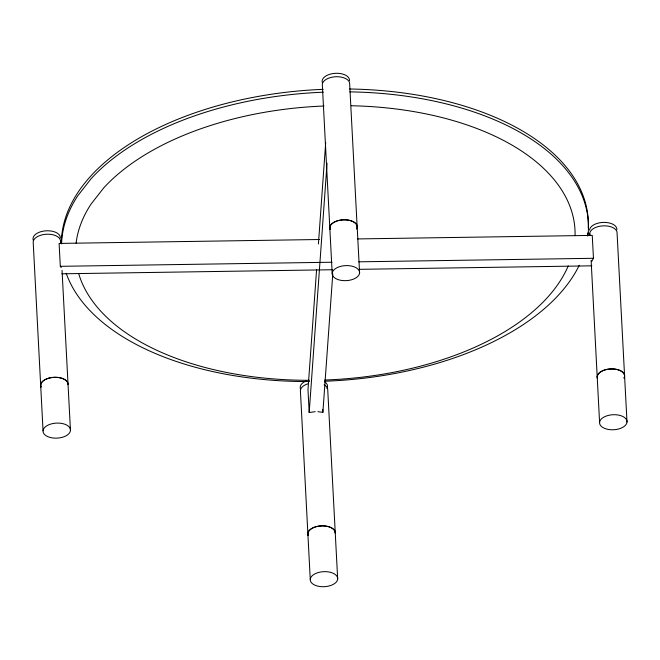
<?xml version="1.0" encoding="UTF-8"?>
<svg xmlns="http://www.w3.org/2000/svg" width="660" height="660" viewBox="0 0 660 660"><rect width="100%" height="100%" fill="white"/><g stroke="black" fill="none" stroke-linecap="round" stroke-linejoin="round"><path stroke-width="0.99" d="M316.594 269.626L307.989 389.656L309.193 412.549L315.2 411.659M318.425 243.977L325.702 142.403M309.193 412.549L327.046 163.251M317.856 411.683L322.872 412.343L332.78 273.916M591.863 261.261L593.464 258.291L592.259 235.397L357.596 238.928M319.514 239.506L59.119 243.424L60.316 266.318L61.223 267.63M60.316 266.318L332.038 262.226M358.792 261.822L593.464 258.291M61.834 273.809L332.524 269.734M359.287 269.329L591.896 265.832M627 422.037A13.728 7.516 -3 0 0 606.911 415.816A13.728 7.516 -3 0 0 605.971 428.876A13.728 7.516 -3 0 0 627 422.037L617.075 233.145A13.703 7.499 -3 0 0 602.143 225.918A13.703 7.499 -3 0 0 590.048 235.496M589.718 233.558L589.826 235.612M591.121 260.32L599.585 422.449M357.192 227.131L359.593 272.926A13.728 7.516 -3 0 1 338.572 279.766A13.728 7.516 -3 0 1 339.504 266.706A13.728 7.516 -3 0 1 359.593 272.926M332.186 273.339L322.311 84.447A13.703 7.499 -3 0 1 336.526 76.717A13.703 7.499 -3 0 1 349.668 84.034L357.167 227.131A13.703 7.499 -3 0 0 342.235 219.904A13.703 7.499 -3 0 0 330.14 229.482A13.728 7.516 -3 0 1 344.025 219.797A13.728 7.516 -3 0 1 356.59 229.094M337.673 578.977A13.728 7.516 -3 0 0 317.584 572.756A13.728 7.516 -3 0 0 316.643 585.816A13.728 7.516 -3 0 0 337.673 578.977L327.748 390.085A13.703 7.499 -3 0 0 324.118 384.821M322.715 409.365L322.872 412.343M310.258 579.389L300.391 390.497A13.703 7.499 -3 0 1 307.7 383.873M70.463 430.411A13.728 7.516 -3 0 0 50.374 424.19A13.728 7.516 -3 0 0 49.434 437.25A13.728 7.516 -3 0 0 70.463 430.411L62.04 270.344M60.637 243.581L60.53 241.519A13.703 7.499 -3 0 0 47.396 234.201A13.703 7.499 -3 0 0 33.181 241.931L43.048 430.823M349.668 89.001A263.728 144.408 -3 0 1 588.241 227.832M587.845 232.889A263.728 144.408 -3 0 1 587.449 235.925M61.38 243.845A263.728 144.408 -3 0 1 323.194 89.339M349.816 91.864A263.728 144.408 -3 0 1 587.994 235.752M579.241 265.295A263.728 144.408 -3 0 1 324.654 381.241M309.466 381.546A263.728 144.408 -3 0 1 66.206 273.289M61.57 243.68A263.728 144.408 -3 0 1 77.822 195.698L91.204 178.604A263.728 144.408 -3 0 1 323.342 92.194M351.318 105.748A250 136.892 -3 0 1 575.066 235.669M568.252 265.906A250 136.892 -3 0 1 324.596 380.028M309.441 380.3A250 136.892 -3 0 1 78.606 273.322M76.098 243.177A250 136.892 -3 0 1 91.014 204.13L103.703 187.927A250 136.892 -3 0 1 324.035 106.004M589.537 230.117A13.703 7.499 -3 0 1 603.751 222.395A13.703 7.499 -3 0 1 616.894 229.713M324.712 381.859A13.703 7.499 -3 0 1 326.956 388.6M300.539 388.996A13.703 7.499 -3 0 1 305.992 381.01M33.33 240.438A13.703 7.499 -3 0 1 45.425 230.86A13.703 7.499 -3 0 1 60.349 238.087M41.002 386.974A13.703 7.499 -3 0 1 53.105 377.396A13.703 7.499 -3 0 1 68.029 384.623A13.728 7.516 -3 0 0 53.105 377.38A13.728 7.516 -3 0 0 40.978 386.974M322.459 82.954A13.703 7.499 -3 0 1 334.562 73.375A13.703 7.499 -3 0 1 349.486 80.594M611.432 368.923A13.703 7.499 -3 0 0 597.547 378.592A13.728 7.516 -3 0 1 611.432 368.907A13.728 7.516 -3 0 1 623.997 378.205A13.703 7.499 -3 0 0 611.432 368.923M320.314 525.938A13.728 7.516 -3 0 0 308.187 535.54A13.703 7.499 -3 0 1 320.314 525.954A13.728 7.516 -3 0 1 335.272 533.181A13.703 7.499 -3 0 0 320.314 525.954"/></g></svg>
